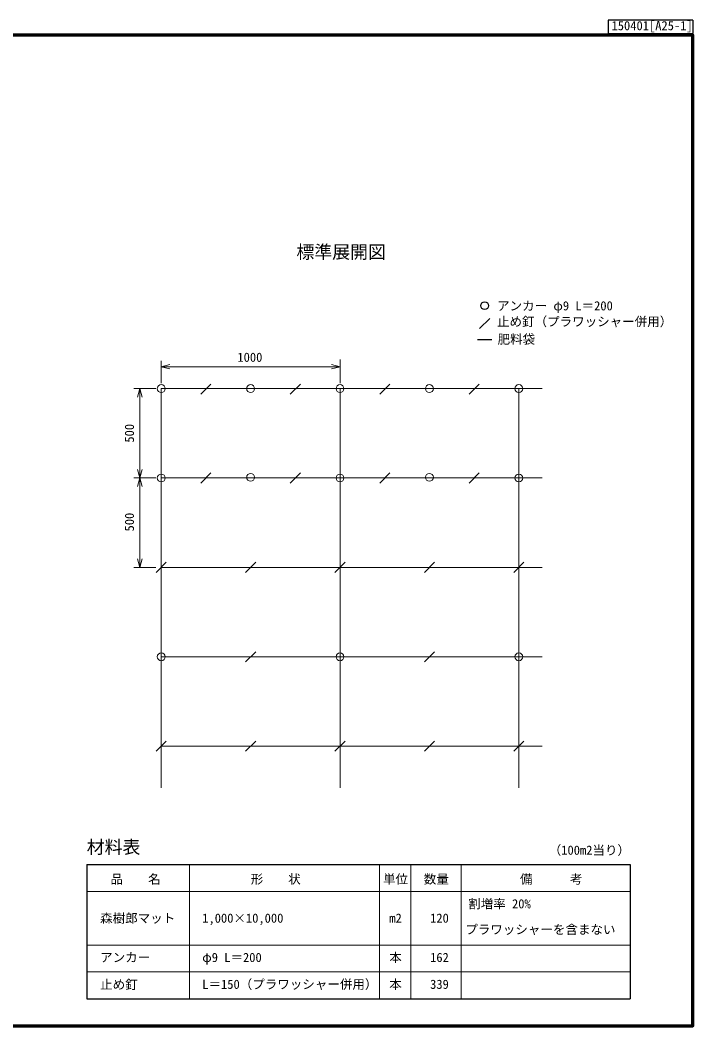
# Model space of a CAD drawing. Units: millimetres, scale not verified. Extents: x 200 to 8200, y 200 to 5825.
# Drawn here: x 4437 to 8200, y 200 to 5825 of the extents above; entities that cross this region are included whole.
import ezdxf
from ezdxf.enums import TextEntityAlignment as Align

# ---------------------------------------------------------------- set-up
doc = ezdxf.new("R2010")
doc.units = ezdxf.units.MM
doc.header["$LTSCALE"] = 20
for name, color, linetype, lineweight in [('C-DOC', 3, 'Continuous', 25), ('C-MTR-FRAM', 5, 'Continuous', 25), ('C-MTR-LINE', 5, 'Continuous', 13), ('C-STR-DIM', 7, 'Continuous', 13), ('C-STR-TXT', 7, 'Continuous', 25), ('C-TTL', 2, 'Continuous', 70)]:
    doc.layers.add(name, color=color, linetype=linetype, lineweight=lineweight)
for name, color, linetype in [('C-MTR', 5, 'Continuous'), ('C-MTR-TXT', 5, 'Continuous'), ('C-TTL-TXT', 3, 'Continuous')]:
    doc.layers.add(name, color=color, linetype=linetype)
doc.styles.add('ＭＳ ゴシック', font='')
doc.styles.get('ＭＳ ゴシック').set_extended_font_data('MS Gothic')

msp = doc.modelspace()

# ---------------------------------------------------------------- linework, layer by layer
at = {"layer": 'C-DOC'}
for p, q in [((7725.53, 5825), (7725.53, 5750)), ((8200, 5825), (7725.53, 5825)), ((8200, 5825), (8200, 5750)), ((7725.53, 5750), (8200, 5750))]:
    msp.add_line(p, q, dxfattribs=at)
at = {"layer": 'C-MTR-FRAM'}
for p, q in [((4810.13, 1101.77), (7848.76, 1101.77)), ((4810.26, 1101.77), (4810.26, 351.77)), ((7848.76, 1101.77), (7848.76, 351.77)), ((4810.26, 351.77), (7848.76, 351.77))]:
    msp.add_line(p, q, dxfattribs=at)
at = {"layer": 'C-MTR-LINE'}
for p, q in [((5384.26, 1101.37), (5384.26, 351.37)), ((6446.69, 1101.77), (6446.69, 351.77)), ((6623.49, 1101.77), (6623.49, 351.77)), ((6903.49, 1101.77), (6903.49, 351.77)), ((4810.26, 951.77), (7848.76, 951.77)), ((4810.26, 651.77), (7848.76, 651.77)), ((4810.26, 501.77), (7848.76, 501.77))]:
    msp.add_line(p, q, dxfattribs=at)
at = {"layer": 'C-STR-DIM', "color": 1}
for p, q in [((5226.57, 3794.27), (5226.57, 3920.06)), ((5226.57, 3886.83), (5274.87, 3899.78)), ((5226.57, 3886.83), (6226.57, 3886.83)), ((5226.57, 3886.83), (5274.87, 3873.89)), ((5226.57, 3886.83), (5309.91, 3886.83)), ((6226.57, 3886.83), (6178.28, 3899.78)), ((6226.57, 3886.83), (6178.28, 3873.89)), ((6226.57, 3886.83), (6226.57, 3926.83)), ((6226.57, 3794.27), (6226.57, 3926.83)), ((5196.57, 3764.27), (5074.07, 3764.27)), ((5107.3, 3764.27), (5094.36, 3715.98)), ((5107.3, 3764.27), (5107.3, 3264.27)), ((5107.3, 3764.27), (5120.24, 3715.98)), ((5196.57, 3264.27), (5074.07, 3264.27)), ((5107.3, 3264.27), (5094.36, 3312.57)), ((5107.3, 3264.27), (5094.36, 3215.98)), ((5107.3, 3264.27), (5120.24, 3312.57)), ((5107.3, 3264.27), (5107.3, 2764.27)), ((5107.3, 3264.27), (5120.24, 3215.98)), ((5107.3, 2764.27), (5094.36, 2812.57)), ((5107.3, 2764.27), (5120.24, 2812.57)), ((5196.57, 2764.27), (5074.07, 2764.27))]:
    msp.add_line(p, q, dxfattribs=at)
at = {"layer": 'C-STR-DIM'}
for p, q in [((5448.29, 3732.24), (5504.86, 3788.81)), ((5948.29, 3732.24), (6004.86, 3788.81)), ((6448.29, 3732.24), (6504.86, 3788.81)), ((6948.29, 3732.24), (7004.86, 3788.81)), ((5226.57, 1530.59), (5226.57, 3764.27)), ((6226.57, 1530.59), (6226.57, 3764.27)), ((7226.57, 1530.59), (7226.57, 3764.27)), ((5448.29, 3235.99), (5504.86, 3292.56)), ((5948.29, 3235.99), (6004.86, 3292.56)), ((6448.29, 3235.99), (6504.86, 3292.56)), ((6948.29, 3235.99), (7004.86, 3292.56)), ((5198.29, 2735.99), (5254.86, 2792.56)), ((5698.29, 2735.99), (5754.86, 2792.56)), ((6198.29, 2735.99), (6254.86, 2792.56)), ((6698.29, 2735.99), (6754.86, 2792.56)), ((7198.29, 2735.99), (7254.86, 2792.56)), ((5698.29, 2235.99), (5754.86, 2292.56)), ((6698.29, 2235.99), (6754.86, 2292.56)), ((5198.29, 1735.99), (5254.86, 1792.56)), ((5698.29, 1735.99), (5754.86, 1792.56)), ((6198.29, 1735.99), (6254.86, 1792.56)), ((6698.29, 1735.99), (6754.86, 1792.56)), ((7198.29, 1735.99), (7254.86, 1792.56))]:
    msp.add_line(p, q, dxfattribs=at)
at = {"layer": 'C-STR-DIM', "color": 3}
for p, q in [((5226.57, 3764.27), (7356.58, 3764.27)), ((5226.57, 3264.27), (7356.58, 3264.27)), ((5226.57, 2764.27), (7356.58, 2764.27)), ((5226.57, 2264.27), (7356.58, 2264.27)), ((5226.57, 1764.27), (7356.58, 1764.27))]:
    msp.add_line(p, q, dxfattribs=at)
at = {"layer": 'C-STR-DIM'}
for centre in [(5226.57, 3764.27), (5726.57, 3764.27), (6226.57, 3764.27), (6726.57, 3764.27), (7226.57, 3764.27), (5226.57, 3264.27), (5726.57, 3268.02), (6226.57, 3264.27), (6726.57, 3268.02), (7226.57, 3264.27), (5226.57, 2264.27), (6226.57, 2264.27), (7226.57, 2264.27)]:
    msp.add_circle(centre, 22, dxfattribs=at)
at = {"layer": 'C-STR-TXT'}
msp.add_line((7007.04, 4099.61), (7063.61, 4156.18), dxfattribs=at)
at = {"layer": 'C-STR-TXT', "color": 3}
msp.add_line((6995.89, 4038.44), (7075.89, 4038.44), dxfattribs=at)
at = {"layer": 'C-STR-TXT'}
msp.add_circle((7035.32, 4227.89), 22, dxfattribs=at)
at = {"layer": 'C-TTL'}
msp.add_lwpolyline([(200, 200), (8200, 200), (8200, 5740), (200, 5740)], close=True, dxfattribs=at)

# ---------------------------------------------------------------- texts
at = {"layer": 'C-DOC', "style": 'ＭＳ ゴシック'}
msp.add_text('150401[A25-1]', height=51.32, dxfattribs=at).set_placement((7745, 5753), align=Align.BOTTOM_LEFT)
at = {"layer": 'C-MTR', "style": 'ＭＳ ゴシック'}
msp.add_text('材料表', height=73.31, dxfattribs=at).set_placement((4810.13, 1141.77), align=Align.BOTTOM_LEFT)
at = {"layer": 'C-MTR-TXT', "style": 'ＭＳ ゴシック'}
for s, p in [('（100m2当り）', (7393.76, 1141.77)), ('割増率 20%', (6943.49, 841.77)), ('森樹郎マット', (4885.06, 761.29)), ('1,000×10,000', (5456.02, 761.59)), ('プラワッシャーを含まない', (6927.18, 698.12)), ('アンカー', (4885.06, 541.87)), ('φ9 L＝200', (5456.02, 541.77)), ('止め釘', (4885.06, 390.27)), ('L＝150（プラワッシャー併用）', (5456.02, 391.77))]:
    msp.add_text(s, height=51.32, dxfattribs=at).set_placement(p, align=Align.BOTTOM_LEFT)
for s, p in [('品\u3000\u3000名', (4943.02, 1020.95)), ('形\u3000\u3000状', (5727.07, 1020.95)), ('\u3000備\u3000\u3000\u3000考\u3000', (7162.73, 1020.95))]:
    msp.add_text(s, height=51.32, dxfattribs=at).set_placement(p, align=Align.MIDDLE_LEFT)
msp.add_text('単位', height=51.32, dxfattribs=at).set_placement((6537.14, 1020.95), align=Align.MIDDLE_CENTER)
msp.add_text('数量', height=51.32, dxfattribs=at).set_placement((6835.05, 1020.95), align=Align.MIDDLE_RIGHT)
for s, p in [('m2', (6537.14, 761.59)), ('本', (6537.14, 541.77)), ('本', (6537.14, 391.77))]:
    msp.add_text(s, height=51.32, dxfattribs=at).set_placement(p, align=Align.BOTTOM_CENTER)
for s, p in [('120', (6835.05, 761.59)), ('162', (6835.05, 541.77)), ('339', (6835.05, 391.77))]:
    msp.add_text(s, height=51.32, dxfattribs=at).set_placement(p, align=Align.BOTTOM_RIGHT)
at = {"layer": 'C-STR-DIM', "style": 'ＭＳ ゴシック'}
msp.add_text('1000', height=51.32, dxfattribs=at).set_placement((5652.67, 3898.55), align=Align.BOTTOM_LEFT)
for p in [(5089.61, 3461.98), (5089.61, 2965.18)]:
    msp.add_text('500', height=51.32, rotation=90, dxfattribs=at).set_placement(p, align=Align.BOTTOM_LEFT)
at = {"layer": 'C-STR-TXT', "style": 'ＭＳ ゴシック'}
for s, p in [('アンカー φ9 L＝200', (7104.83, 4186.21)), ('止め釘（プラワッシャー併用）', (7104.68, 4097.94)), ('肥料袋', (7107.88, 3999.54))]:
    msp.add_text(s, height=51.32, dxfattribs=at).set_placement(p, align=Align.BOTTOM_LEFT)
at = {"layer": 'C-TTL-TXT', "color": 7, "style": 'ＭＳ ゴシック'}
msp.add_text('標準展開図', height=73.31, dxfattribs=at).set_placement((5983.04, 4528.48), align=Align.MIDDLE_LEFT)

doc.saveas('drawing.dxf')
